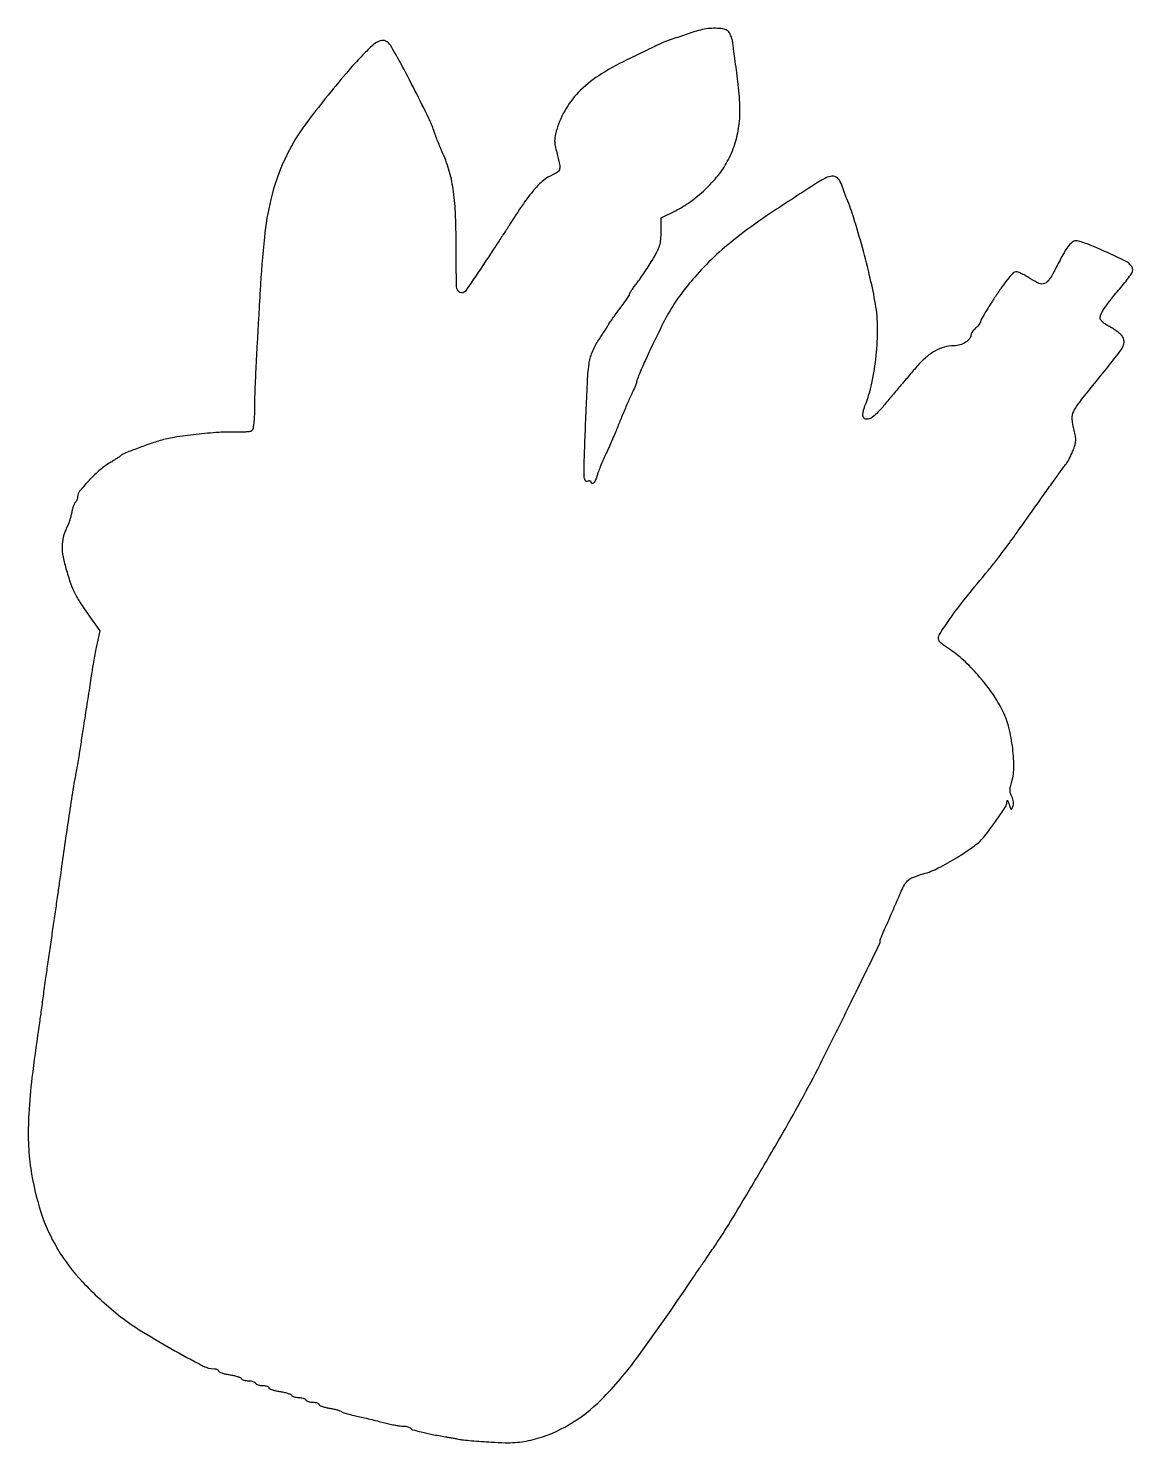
# Model space of a CAD drawing. Extents: x 0.9 to 40, y 0.9 to 51.
import ezdxf

# ---------------------------------------------------------------- set-up
doc = ezdxf.new("R2010")
doc.units = 0

msp = doc.modelspace()

# ---------------------------------------------------------------- linework, layer by layer
msp.add_lwpolyline([(24.765, 50.912113, 0.024025), (24.497296, 50.839057, 0.003488), (23.961199, 50.660549, 0.002928), (23.422521, 50.47347, 0.034158), (23.21819, 50.385048, -0.006195), (23.122254, 50.337001, -0.00049), (22.866, 50.21292, -0.000665), (22.55996, 50.065604, -0.00051), (22.225, 49.905336, 0.027645), (21.193083, 49.340884, 0.05337), (20.451639, 48.762532, 0.064004), (19.938983, 48.120575, 0.063513), (19.60373, 47.368211, 0.023288), (19.54866, 47.148662, 0.050921), (19.531807, 46.976266, 0.04688), (19.549593, 46.795371, 0.017124), (19.607283, 46.544397, -0.010013), (19.705661, 46.142663, -0.104502), (19.707668, 45.973842, -0.19486), (19.63678, 45.86594, -0.051418), (19.452167, 45.764631, 0.075755), (19.134491, 45.569702, 0.04063), (18.80759, 45.244494, 0.027064), (18.422141, 44.740255, 0.00869), (17.904722, 43.952518, -0.004265), (17.843425, 43.857373, -0.000183), (17.624666, 43.524361, -0.000313), (17.364913, 43.129797, -0.000223), (17.073434, 42.688073, -0.005786), (16.369405, 41.648542, -0.386058), (16.176356, 41.603938, -0.266822), (16.055049, 41.806534, -0.003844), (16.03998, 43.265863, 0.009852), (16.013691, 44.442378, 0.02693), (15.934062, 45.270231, 0.035343), (15.783038, 45.944338, 0.032673), (15.535605, 46.609, -0.006515), (15.455718, 46.793476, -0.004931), (15.372694, 46.997905, -0.004987), (15.298539, 47.191421, -0.011542), (15.2477, 47.338464, 0.036814), (15.075849, 47.76452, 0.003602), (14.579113, 48.756647, 0.004749), (14.064371, 49.743219, 0.01723), (13.70985, 50.3555, 0.138371), (13.546566, 50.503547, 0.201626), (13.355163, 50.515733, 0.09708), (13.103943, 50.36925, 0.020475), (12.734921, 50.016833, 0.015826), (12.141087, 49.360986, 0.00746), (11.414398, 48.479157, 0.007024), (10.738232, 47.608427, 0.026524), (10.352459, 47.036227, 0.036671), (9.820243, 45.980264, 0.040883), (9.470443, 44.895056, 0.031577), (9.244507, 43.55447, 0.011876), (9.092148, 41.656, -0.000061), (9.072999, 41.317164, -0.000016), (9.042427, 40.777673, -0.000016), (9.007638, 40.164473, -0.000017), (8.97317, 39.557652, 0.002286), (8.941331, 38.9483, 0.002164), (8.914431, 38.3275, 0.002148), (8.895364, 37.777906, 0.007596), (8.89, 37.424816, -0.010964), (8.883715, 37.138241, -0.02285), (8.863745, 36.915826, -0.024215), (8.833611, 36.7536, -0.198846), (8.790539, 36.693857, -0.106964), (8.72573, 36.670898, -0.01388), (8.578804, 36.656218, -0.015658), (8.401124, 36.649016, -0.012497), (8.209405, 36.652045, 0.027556), (7.628011, 36.643726, 0.010833), (6.829853, 36.570836, 0.010503), (6.048515, 36.465712, 0.035285), (5.545667, 36.350471, 0.00958), (5.110885, 36.208804, 0.008004), (4.654794, 36.04224, 0.003644), (4.233333, 35.877098, 0.127527), (4.148667, 35.814791, -0.071698), (4.116812, 35.785414, -0.005445), (4.019285, 35.719986, -0.007408), (3.900467, 35.644627, -0.005572), (3.767667, 35.565159, 0.048008), (3.42791, 35.320521, 0.022671), (3.037878, 34.945841, 0.017101), (2.695896, 34.560564, 0.174679), (2.624667, 34.3629, -0.046318), (2.619107, 34.303009, -0.046063), (2.602615, 34.245048, -0.050046), (2.578394, 34.197279, -0.112456), (2.549598, 34.168932, 0.142149), (2.517031, 34.132891, 0.023408), (2.479625, 34.045781, 0.024117), (2.444407, 33.936054, 0.019228), (2.416806, 33.814845, -0.01236), (2.389522, 33.686942, -0.011414), (2.355294, 33.557076, -0.011488), (2.319514, 33.442834, -0.036836), (2.28846, 33.36941, 0.039403), (2.139417, 33.011917, 0.063324), (2.077213, 32.688052, 0.056956), (2.095052, 32.335204, 0.02587), (2.194282, 31.883037, 0.013204), (2.351562, 31.363883, 0.032065), (2.501717, 30.992993, 0.030669), (2.70211, 30.634828, 0.011178), (3.027497, 30.152804), (3.40906, 29.613942), (3.315766, 29.179138, 0.005267), (3.273887, 28.973411, 0.002577), (3.22463, 28.710397, 0.002556), (3.176227, 28.436428, 0.003706), (3.136521, 28.194, 0.000183), (3.028972, 27.503721, 0.000119), (2.905182, 26.706031, 0.000118), (2.787857, 25.947624, 0.000305), (2.703615, 25.4, -0.00272), (2.665252, 25.158388, -0.001913), (2.619574, 24.886973, -0.00193), (2.573865, 24.627572, -0.004049), (2.535919, 24.426333, 0.009992), (2.460264, 23.997173, 0.001252), (2.317247, 23.06356, 0.001567), (2.163511, 22.020731, 0.001887), (2.025799, 21.039667, -0.001479), (1.985918, 20.753855, -0.000298), (1.913161, 20.245652, -0.000315), (1.827792, 19.654509, -0.000294), (1.739741, 19.05, 0.000428), (1.650048, 18.433059, 0.000405), (1.559749, 17.804606, 0.000402), (1.48073, 17.248278, 0.001422), (1.431312, 16.891, -0.000152), (1.355798, 16.334648, -0.000916), (1.315991, 16.045995, -0.001359), (1.282029, 15.807743, -0.000605), (1.236047, 15.494, 0.006825), (1.007718, 13.788446, 0.016027), (0.895562, 12.508199, 0.021021), (0.881846, 11.476427, 0.030041), (0.963028, 10.564685, 0.040814), (1.326652, 9.014851, 0.056843), (1.914415, 7.718233, 0.054671), (2.798763, 6.551048, 0.03431), (4.059366, 5.389387, 0.029865), (4.810185, 4.857588, 0.010874), (5.932315, 4.192842, 0.006344), (7.074832, 3.568123, 0.12253), (7.463866, 3.471333, -0.046105), (7.523627, 3.465811, -0.066045), (7.574136, 3.449286, -0.086115), (7.608229, 3.424952, -0.197276), (7.62, 3.39628, 0.289321), (7.640454, 3.363891, 0.027358), (7.731339, 3.326577, 0.028325), (7.853773, 3.291605, 0.01819), (7.999027, 3.264388, -0.0173), (8.147778, 3.23679, -0.022679), (8.281197, 3.200812, -0.021093), (8.387092, 3.162047, -0.157308), (8.427357, 3.127775, 0.133636), (8.460198, 3.097086, 0.044546), (8.521419, 3.071434, 0.0406), (8.597521, 3.053887, 0.036378), (8.678333, 3.048, -0.038534), (8.759366, 3.041746, -0.041947), (8.836136, 3.023129, -0.04604), (8.898195, 2.995878, -0.128561), (8.932333, 2.963333, 0.130646), (8.966764, 2.930778, 0.045439), (9.029998, 2.903538, 0.041396), (9.108384, 2.884919, 0.037634), (9.19133, 2.878667, -0.034527), (9.270489, 2.873194, -0.052622), (9.337291, 2.85662, -0.068551), (9.383219, 2.832403, -0.241717), (9.398, 2.803613, 0.289321), (9.418454, 2.771224, 0.027358), (9.509339, 2.733911, 0.028325), (9.631773, 2.698938, 0.01819), (9.777027, 2.671722, -0.0173), (9.925778, 2.644123, -0.022679), (10.059197, 2.608145, -0.021093), (10.165092, 2.56938, -0.157308), (10.205357, 2.535108, 0.133636), (10.238198, 2.50442, 0.044546), (10.299419, 2.478767, 0.0406), (10.375521, 2.461221, 0.036378), (10.456333, 2.455333, -0.038534), (10.537366, 2.449079, -0.041947), (10.614136, 2.430462, -0.04604), (10.676195, 2.403211, -0.128561), (10.710333, 2.370667, 0.130646), (10.744764, 2.338112, 0.045439), (10.807998, 2.310871, 0.041396), (10.886384, 2.292252, 0.037634), (10.96933, 2.286, -0.033957), (11.048492, 2.280618, -0.051896), (11.115291, 2.264308, -0.06745), (11.16128, 2.24049, -0.244248), (11.176, 2.212154, 0.282766), (11.195641, 2.180201, 0.029079), (11.280467, 2.143296, 0.029408), (11.395351, 2.108584, 0.019018), (11.531633, 2.081441, -0.013115), (11.674303, 2.054772, -0.015055), (11.808903, 2.021672, -0.01425), (11.920724, 1.987114, -0.079148), (11.976133, 1.95783, 0.081181), (12.036572, 1.926199, 0.008695), (12.18812, 1.87886, 0.01052), (12.371967, 1.829099, 0.008282), (12.573, 1.782721, -0.003728), (12.799255, 1.73269, -0.002423), (13.059957, 1.671669, -0.002437), (13.313831, 1.609637, -0.004634), (13.517364, 1.556844, 0.010896), (13.700185, 1.51186, 0.010233), (13.888645, 1.473852, 0.010256), (14.0571, 1.447008, 0.034393), (14.168534, 1.439333, -0.030257), (14.253951, 1.43416, -0.036233), (14.333009, 1.418674, -0.039215), (14.395863, 1.396139, -0.14975), (14.426805, 1.369004, 0.187694), (14.498597, 1.314863, 0.008329), (14.805313, 1.233787, 0.012497), (15.192804, 1.148449, 0.007191), (15.663333, 1.06409, -0.002318), (15.792266, 1.042269, -0.001711), (15.934796, 1.016964, -0.001728), (16.069352, 0.992119, -0.003872), (16.171333, 0.972105, 0.025595), (16.301659, 0.95236, 0.003163), (16.587853, 0.925709, 0.00373), (16.928468, 0.898722, 0.003077), (17.292039, 0.874891, 0.008875), (17.775235, 0.854804, 0.021455), (18.13258, 0.861632, 0.026043), (18.443687, 0.89728, 0.02086), (18.773705, 0.966887, 0.071882), (20.048037, 1.495339, 0.06277), (21.187298, 2.38318, 0.038347), (22.474731, 3.890856, 0.009426), (24.34641, 6.561667, -0.000898), (24.564494, 6.88444, -0.000765), (24.795692, 7.224183, -0.00077), (25.007017, 7.532683, -0.002184), (25.155695, 7.747, 0.016566), (25.698885, 8.58018, 0.002611), (26.703717, 10.258808, 0.003101), (27.719662, 12.000852, 0.007688), (28.43614, 13.292667, 0.00648), (29.098559, 14.571117, 0.002197), (30.02968, 16.447158, 0.00033), (31.033876, 18.496382, 0.114239), (31.072667, 18.663943, -0.092771), (31.078814, 18.696792, -0.004175), (31.121491, 18.804146, -0.006882), (31.1752, 18.931009, -0.00486), (31.238876, 19.072089, 0.004042), (31.321928, 19.255302, 0.001373), (31.439773, 19.522939, 0.001365), (31.568351, 19.819338, 0.001571), (31.689384, 20.102896, -0.011855), (31.89693, 20.562708, -0.085423), (32.037317, 20.760131, -0.104864), (32.22436, 20.880882, -0.021933), (32.596667, 21.004443, 0.048084), (33.128464, 21.212346, 0.020714), (33.793509, 21.584511, 0.020247), (34.413172, 22.001301, 0.062495), (34.779252, 22.34745, 0.017669), (34.959949, 22.583567, 0.004631), (35.232543, 22.974743, 0.00164), (35.515918, 23.392462, 0.104861), (35.548781, 23.473833, 0.00335), (35.553689, 23.502742, 0.001976), (35.559183, 23.537333, 0.001976), (35.564399, 23.571927, 0.003384), (35.56844, 23.600833, -0.605869), (35.577793, 23.604239, -0.09345), (35.593368, 23.583503, -0.029289), (35.616019, 23.529822, -0.011157), (35.641452, 23.452667, 0.008944), (35.681668, 23.328824, 0.207943), (35.706136, 23.30213, 0.394961), (35.731412, 23.310886, 0.02101), (35.771263, 23.394878, 0.079865), (35.78953, 23.469013, 0.047869), (35.788306, 23.559916, 0.0455), (35.769043, 23.654913, 0.05014), (35.73327, 23.741645, -0.053892), (35.688151, 23.8534, -0.067578), (35.672452, 23.963934, -0.053477), (35.685557, 24.093611, -0.020884), (35.730039, 24.268302, 0.075242), (35.806728, 24.808989, 0.031986), (35.753045, 25.540481, 0.031975), (35.602104, 26.280777, 0.056638), (35.372318, 26.859074, 0.032392), (35.005186, 27.449718, 0.02434), (34.530157, 28.049843, 0.024826), (34.0221, 28.576021, 0.047335), (33.557551, 28.935576, -0.016146), (33.413999, 29.033023, -0.019253), (33.285481, 29.134248, -0.018347), (33.184763, 29.226648, -0.106739), (33.14557, 29.28659, -0.239206), (33.165857, 29.482509, -0.01132), (33.548553, 30.047442, -0.014201), (34.106253, 30.786495, -0.005753), (34.906077, 31.762812, 0.009935), (35.191902, 32.117723, 0.005493), (35.527503, 32.561819, 0.003865), (35.963954, 33.162413, 0.001337), (36.585005, 34.036, -0.000908), (36.949585, 34.549764, -0.001271), (37.277295, 35.007335, -0.000753), (37.555077, 35.391894, -0.017012), (37.639027, 35.49982, 0.03869), (37.697022, 35.58144, 0.01293), (37.769139, 35.708997, 0.012781), (37.841994, 35.854889, 0.014245), (37.904555, 35.999187, 0.024236), (37.972856, 36.197203, 0.05695), (37.999266, 36.351141, 0.056261), (37.990419, 36.508201, 0.02317), (37.944875, 36.716749, -0.043328), (37.87294, 37.124213, -0.143222), (37.925577, 37.38881, -0.047968), (38.138689, 37.716411, -0.001722), (39.076198, 38.885159, 0.004992), (39.518009, 39.443384, 0.048469), (39.678756, 39.69827, 0.134032), (39.713785, 39.871672, 0.13681), (39.655369, 40.037294, 0.055511), (39.583571, 40.118838, 0.021432), (39.467676, 40.215491, 0.020905), (39.331919, 40.310466, 0.02423), (39.195072, 40.388854, -0.029533), (39.067568, 40.463697, -0.037217), (38.95984, 40.54804, -0.040675), (38.883777, 40.629549, -0.168967), (38.862, 40.692151, -0.125541), (38.901291, 40.84617, -0.025252), (39.050373, 41.089305, -0.019937), (39.290059, 41.410957, -0.007579), (39.648606, 41.840611, 0.033194), (39.984326, 42.287564, 0.301181), (39.98265, 42.519698, 0.135492), (39.742727, 42.725566, 0.006163), (38.748274, 43.178618, 0.009486), (38.514515, 43.2764, 0.011442), (38.29129, 43.358981, 0.010161), (38.101319, 43.420071, 0.07283), (38.006196, 43.434, 0.18122), (37.87286, 43.384033, 0.056371), (37.726038, 43.223583, 0.032018), (37.543055, 42.934579, 0.007719), (37.278786, 42.433091, -0.0241), (37.062445, 42.053257, -0.157932), (36.895739, 41.915223, -0.201054), (36.702409, 41.918801, -0.042632), (36.400431, 42.083983, 0.016542), (36.246075, 42.179188, 0.018833), (36.092186, 42.259681, 0.018329), (35.957531, 42.317825, 0.09239), (35.87735, 42.332971, 0.202306), (35.787184, 42.295191, 0.019398), (35.623864, 42.114883, 0.019593), (35.42217, 41.853944, 0.008972), (35.17885, 41.498973, 0.004308), (34.968011, 41.173158, 0.006476), (34.790283, 40.885075, 0.00295), (34.644078, 40.637772, 0.132778), (34.628667, 40.580762, -0.125904), (34.61787, 40.538564, -0.029812), (34.578925, 40.476527, -0.028826), (34.52415, 40.40849, -0.024947), (34.459333, 40.343667, 0.021102), (34.394505, 40.27982, 0.025793), (34.339742, 40.214706, 0.025719), (34.30024, 40.1565, 0.137057), (34.29, 40.119846, -0.164662), (34.240465, 39.973508, -0.082328), (34.096301, 39.838201, -0.072441), (33.893978, 39.74176, -0.075185), (33.675144, 39.708667, 0.07018), (33.339483, 39.66132, 0.057796), (33.005458, 39.521778, 0.051588), (32.67891, 39.291466, 0.037258), (32.365658, 38.974155, -0.000363), (32.216691, 38.799154, -0.000291), (32.056145, 38.611048, -0.000294), (31.907529, 38.437332, -0.000752), (31.799564, 38.311667, 0.003063), (31.690904, 38.184003, 0.001132), (31.539272, 38.002794, 0.001121), (31.374648, 37.804247, 0.00135), (31.220838, 37.616866, -0.021112), (30.955202, 37.318142, -0.0666), (30.745375, 37.152336, -0.139757), (30.588271, 37.110876, -0.254683), (30.4762, 37.174815, -0.13552), (30.458117, 37.236726, -0.035898), (30.464039, 37.340518, -0.03368), (30.488224, 37.462267, -0.02903), (30.529443, 37.586042, 0.042753), (30.772507, 38.388656, 0.026438), (30.925489, 39.362981, 0.026419), (30.974914, 40.349663, 0.042157), (30.901556, 41.190333, 0.015103), (30.714775, 42.104666, 0.008611), (30.436886, 43.19783, 0.008353), (30.136329, 44.231907, 0.025733), (29.885947, 44.915667, -0.009202), (29.850983, 45.002182, -0.003169), (29.803524, 45.128524, -0.003148), (29.752943, 45.268527, -0.003644), (29.706588, 45.4025, 0.086746), (29.584416, 45.626731, 0.201382), (29.41966, 45.717038, 0.135453), (29.189188, 45.678588, 0.033113), (28.848351, 45.492044, 0.005304), (27.185843, 44.408541, 0.015929), (26.083148, 43.621232, 0.022425), (25.268397, 42.939494, 0.026623), (24.565806, 42.223534, 0.016773), (24.051316, 41.599146, 0.028771), (23.671576, 41.041847, 0.021458), (23.291278, 40.341884, 0.00553), (22.739242, 39.180525, 0.004689), (22.623321, 38.923218, 0.006675), (22.525548, 38.692322, 0.003955), (22.447608, 38.496786, 0.093114), (22.436667, 38.438543, -0.060019), (22.431446, 38.395206, -0.020297), (22.413828, 38.334025, -0.019853), (22.388679, 38.267345, -0.021524), (22.358918, 38.204684, 0.015479), (22.250156, 37.982652, 0.003608), (22.081948, 37.60326, 0.00387), (21.903329, 37.183556, 0.005112), (21.747471, 36.798269, -0.006267), (21.66501, 36.595769, -0.003167), (21.556293, 36.342577, -0.003145), (21.440688, 36.082452, -0.004676), (21.33593, 35.856333, 0.007531), (21.23935, 35.644707, 0.007389), (21.148553, 35.428929, 0.007303), (21.074508, 35.237407, 0.027645), (21.03668, 35.1147, -0.043434), (20.983603, 34.960029, -0.074882), (20.910665, 34.845448, -0.307721), (20.858602, 34.831743, -0.317887), (20.828, 34.875013, 0.193054), (20.816526, 34.903623, 0.144924), (20.786796, 34.920649, 0.096525), (20.741453, 34.922456, 0.053496), (20.687732, 34.908193, -0.406391), (20.613509, 34.940065, -0.083983), (20.578385, 35.093096, -0.022382), (20.573777, 35.439871, -0.00191), (20.60517, 36.329017, -0.001353), (20.690438, 38.366863, -0.021261), (20.750941, 39.060225, -0.061309), (20.858491, 39.477907, -0.053559), (21.067546, 39.878, 0.002063), (21.189666, 40.062624, 0.002714), (21.299475, 40.232133, 0.001974), (21.390144, 40.375016, 0.026), (21.420667, 40.429645, -0.037164), (21.452781, 40.484227, -0.00252), (21.556266, 40.631927, -0.003602), (21.681923, 40.80668, -0.002693), (21.822833, 40.997529, 0.005096), (21.960723, 41.186179, 0.007623), (22.076966, 41.354012, 0.003734), (22.171881, 41.497929, 0.144893), (22.182667, 41.534368, -0.139018), (22.19238, 41.56863, -0.007625), (22.253077, 41.66379, -0.011353), (22.330536, 41.775628, -0.008019), (22.422363, 41.897816, 0.012451), (22.536787, 42.052914, 0.0049), (22.686902, 42.271909, 0.004846), (22.844622, 42.511894, 0.006033), (22.986327, 42.738086, 0.014438), (23.161744, 43.045366, 0.046557), (23.252576, 43.262133, 0.053857), (23.294782, 43.474543, 0.024493), (23.305997, 43.757911), (23.3014, 44.245984), (23.808624, 44.493779, 0.043994), (24.335737, 44.81144, 0.031728), (24.863884, 45.250658, 0.031999), (25.325502, 45.74651, 0.049037), (25.650739, 46.234698, 0.042315), (25.91711, 46.855851, 0.047309), (26.06298, 47.490313, 0.04179), (26.097203, 48.204131, 0.023463), (26.025566, 49.070009, -0.000094), (25.972053, 49.481647, -0.000102), (25.920033, 49.883034, -0.000096), (25.875532, 50.227463, -0.000488), (25.851013, 50.419, 0.031939), (25.824558, 50.556409, 0.031977), (25.780824, 50.689272, 0.033713), (25.72758, 50.799688, 0.098071), (25.672482, 50.8635, 0.118737), (25.534238, 50.926345, 0.034209), (25.299507, 50.955104, 0.033186), (25.02864, 50.951629, 0.034813)], format="xyb", close=True)

doc.saveas('drawing.dxf')
